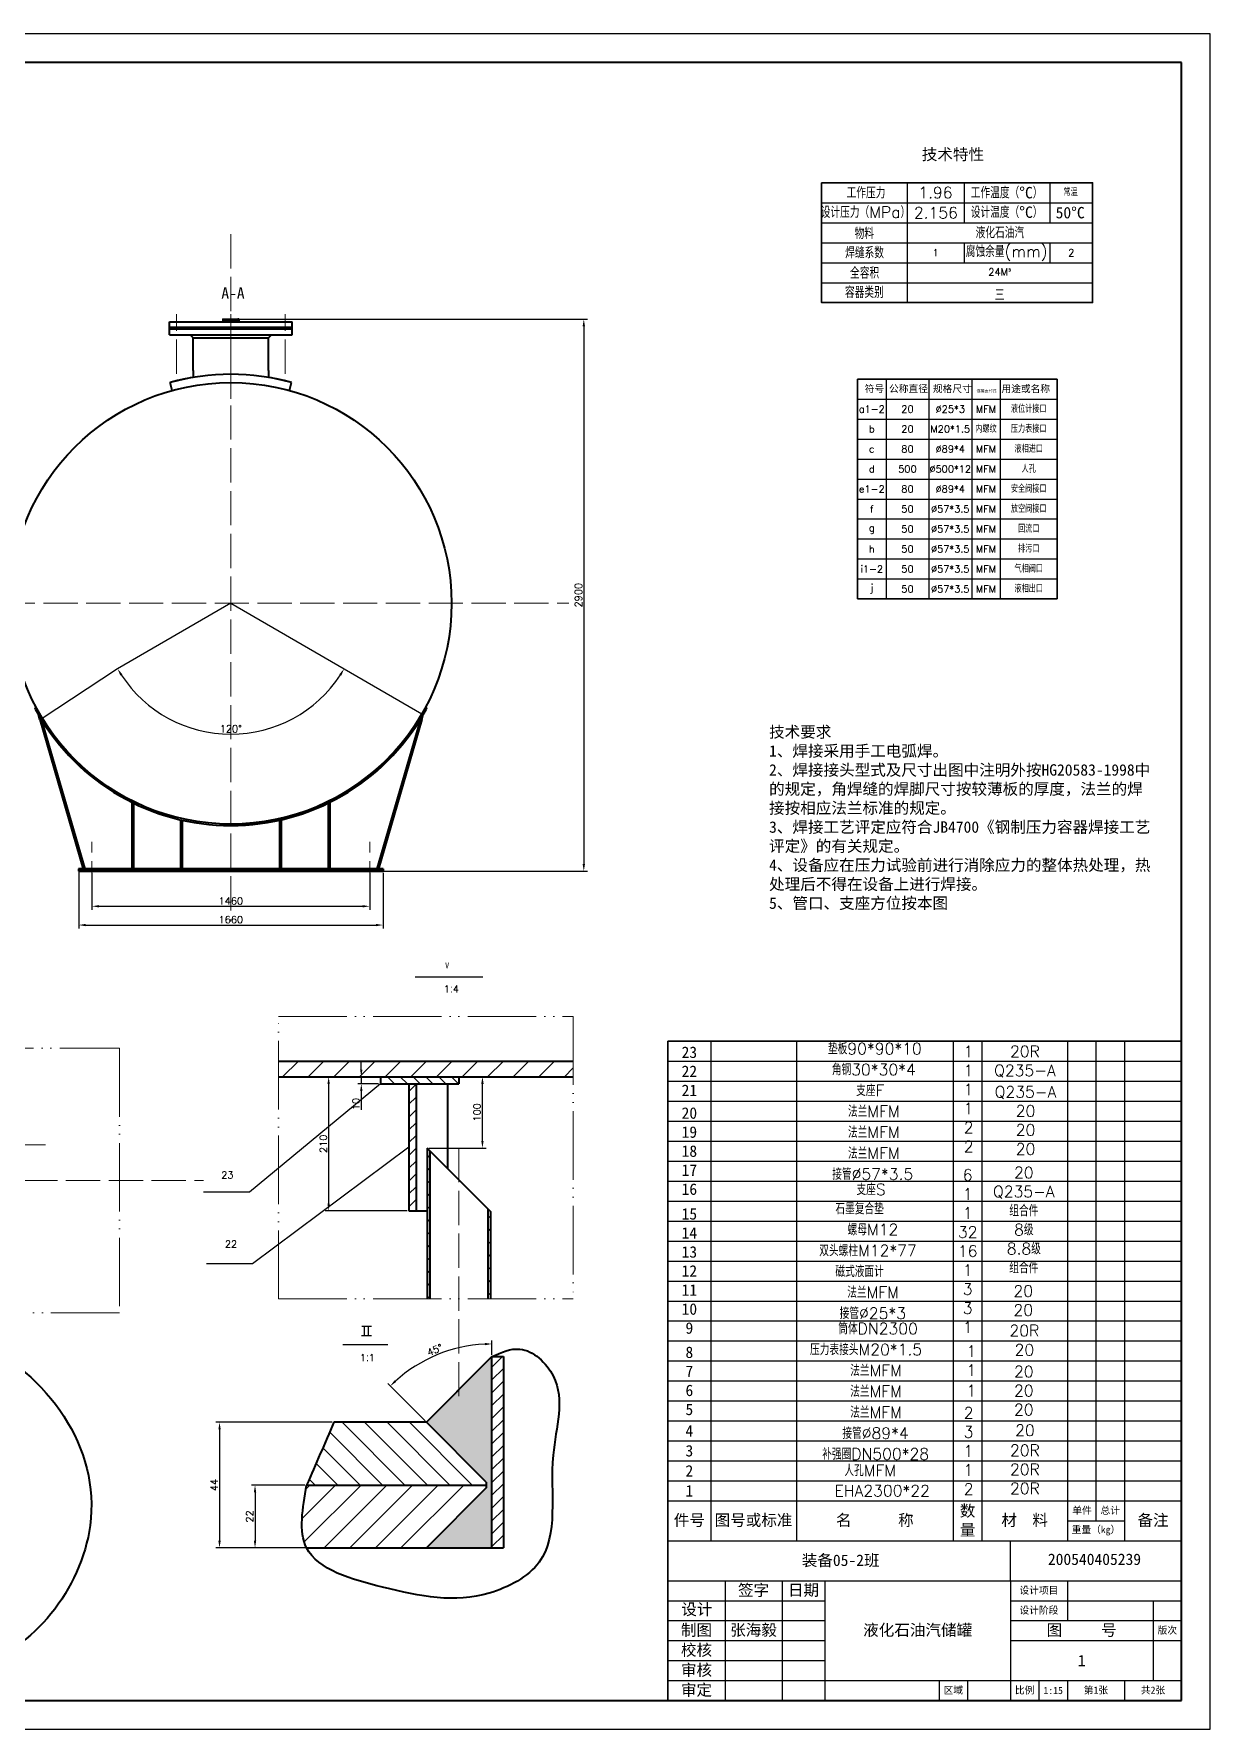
# Model space of a CAD drawing. Header units: millimetres. Extents: x 0 to 841, y 0 to 594.
# Drawn here: x 429 to 841, y 0 to 594 of the extents above; entities that cross this region are included whole.
import ezdxf

# ---------------------------------------------------------------- set-up
doc = ezdxf.new("R2010")
doc.units = ezdxf.units.MM
doc.linetypes.add('ACAD_ISO02W100', pattern=[15, 12, -3])
doc.linetypes.add('ACAD_ISO05W100', pattern=[33, 24, -3, 0, -3, 0, -3])
for name, color, linetype, lineweight in [('daduanxian', 3, 'ACAD_ISO05W100', 20), ('图层1', 20, 'ACAD_ISO02W100', 20), ('图层2', 160, 'Continuous', 40), ('图层3', 2, 'Continuous', 35), ('图层4', 160, 'Continuous', 80)]:
    doc.layers.add(name, color=color, linetype=linetype, lineweight=lineweight)
doc.styles.get("Standard").update_dxf_attribs({"font": 'txt', "bigfont": 'gbcbig.shx'})
doc.dimstyles.new('ISO-25', dxfattribs={"dimtxt": 2.5, "dimasz": 2.5, "dimexe": 1.25, "dimexo": 0.625, "dimtad": 1, "dimtxsty": 'Standard', "dimcen": 2.5, "dimadec": 0, "dimazin": 0, "dimtfac": 1, "dimtmove": 0, "dimatfit": 3, "dimfxl": 0, "dimarcsym": 0})

# ---------------------------------------------------------------- blocks, each defined once
blk = doc.blocks.new('*D2')
at = {"layer": 'Defpoints', "color": 0, "lineweight": -2}
blk.add_arc((497.81, 394.47), 45.85, 213.12444, 326.87556, dxfattribs=at)
at = {"layer": 'Defpoints', "color": 0}
for p in [(497.81, 394.47), (497.81, 394.47), (430.36, 355.53), (482.12, 351.39), (564.79, 355.8)]:
    blk.add_point(p, dxfattribs=at)
for points in [[(459.05, 369.2), (459.76, 369.64), (458.1, 371.55)], [(535.85, 369.64), (536.56, 369.2), (537.51, 371.55)]]:
    blk.add_solid(points, dxfattribs=at)
at = {"layer": 'Defpoints', "color": 0, "insert": (497.81, 350.5), "char_height": 2.5, "attachment_point": 5}
blk.add_mtext('120°', dxfattribs=at)
blk = doc.blocks.new('*D47')
at = {"color": 0, "lineweight": -2}
for p, q in [((543.53, 231.1), (543.53, 233.6)), ((549.59, 228.6), (542.28, 228.6)), ((549.59, 226.1), (542.28, 226.1)), ((543.53, 228.6), (543.53, 226.1)), ((543.53, 223.6), (543.53, 216.94))]:
    blk.add_line(p, q, dxfattribs=at)
at = {"color": 0}
for points in [[(543.11, 231.1), (543.94, 231.1), (543.53, 228.6)], [(543.11, 223.6), (543.94, 223.6), (543.53, 226.1)]]:
    blk.add_solid(points, dxfattribs=at)
at = {"layer": 'Defpoints', "color": 0}
for p in [(543.53, 226.1), (550.22, 228.6), (550.22, 226.1)]:
    blk.add_point(p, dxfattribs=at)
at = {"color": 0, "insert": (541.65, 219.02), "char_height": 2.5, "attachment_point": 5, "rotation": 90}
blk.add_mtext('10', dxfattribs=at)
blk = doc.blocks.new('*D48')
at = {"color": 0, "lineweight": -2}
for p, q in [((548.97, 228.6), (530.83, 228.6)), ((532.08, 226.1), (532.08, 184.1)), ((559.59, 181.6), (530.83, 181.6))]:
    blk.add_line(p, q, dxfattribs=at)
at = {"color": 0}
for points in [[(531.67, 226.1), (532.5, 226.1), (532.08, 228.6)], [(531.67, 184.1), (532.5, 184.1), (532.08, 181.6)]]:
    blk.add_solid(points, dxfattribs=at)
at = {"layer": 'Defpoints', "color": 0}
for p in [(549.59, 228.6), (532.08, 181.6), (560.22, 181.6)]:
    blk.add_point(p, dxfattribs=at)
at = {"color": 0, "insert": (530.21, 205.1), "char_height": 2.5, "attachment_point": 5, "rotation": 90}
blk.add_mtext('210', dxfattribs=at)
blk = doc.blocks.new('*D49')
at = {"color": 0, "lineweight": -2}
for p, q in [((578.34, 228.6), (587.24, 228.6)), ((585.99, 206.1), (585.99, 226.1)), ((567.22, 203.6), (587.24, 203.6))]:
    blk.add_line(p, q, dxfattribs=at)
at = {"color": 0}
for points in [[(585.57, 226.1), (586.4, 226.1), (585.99, 228.6)], [(585.57, 206.1), (586.4, 206.1), (585.99, 203.6)]]:
    blk.add_solid(points, dxfattribs=at)
at = {"layer": 'Defpoints', "color": 0}
for p in [(577.72, 228.6), (585.99, 228.6), (566.59, 203.6)]:
    blk.add_point(p, dxfattribs=at)
at = {"color": 0, "insert": (584.11, 216.1), "char_height": 2.5, "attachment_point": 5, "rotation": 90}
blk.add_mtext('100', dxfattribs=at)
blk = doc.blocks.new('*D57')
at = {"color": 0, "lineweight": -2}
for p, q in [((533.33, 107.51), (492.6, 107.51)), ((493.85, 105.01), (493.85, 66.01)), ((533.33, 63.51), (492.6, 63.51))]:
    blk.add_line(p, q, dxfattribs=at)
at = {"color": 0}
for points in [[(493.43, 105.01), (494.26, 105.01), (493.85, 107.51)], [(493.43, 66.01), (494.26, 66.01), (493.85, 63.51)]]:
    blk.add_solid(points, dxfattribs=at)
at = {"layer": 'Defpoints', "color": 0}
for p in [(533.96, 107.51), (493.85, 63.51), (533.96, 63.51)]:
    blk.add_point(p, dxfattribs=at)
at = {"color": 0, "insert": (491.97, 85.51), "char_height": 2.5, "attachment_point": 5, "rotation": 90}
blk.add_mtext('44', dxfattribs=at)
blk = doc.blocks.new('*D58')
at = {"color": 0, "lineweight": -2}
for p, q in [((523.75, 85.51), (505.03, 85.51)), ((506.28, 83.01), (506.28, 66.01)), ((523.75, 63.51), (505.03, 63.51))]:
    blk.add_line(p, q, dxfattribs=at)
at = {"color": 0}
for points in [[(505.87, 83.01), (506.7, 83.01), (506.28, 85.51)], [(505.87, 66.01), (506.7, 66.01), (506.28, 63.51)]]:
    blk.add_solid(points, dxfattribs=at)
at = {"layer": 'Defpoints', "color": 0}
for p in [(524.37, 85.51), (506.28, 63.51), (524.37, 63.51)]:
    blk.add_point(p, dxfattribs=at)
at = {"color": 0, "insert": (504.41, 74.51), "char_height": 2.5, "attachment_point": 5, "rotation": 90}
blk.add_mtext('22', dxfattribs=at)
blk = doc.blocks.new('*D59')
at = {"color": 0, "lineweight": -2}
for p, q in [((498.43, 494.02), (622.76, 494.02)), ((621.51, 491.52), (621.51, 303.12)), ((498.43, 300.62), (622.76, 300.62))]:
    blk.add_line(p, q, dxfattribs=at)
at = {"color": 0}
for points in [[(621.09, 491.52), (621.93, 491.52), (621.51, 494.02)], [(621.09, 303.12), (621.93, 303.12), (621.51, 300.62)]]:
    blk.add_solid(points, dxfattribs=at)
at = {"layer": 'Defpoints', "color": 0}
for p in [(497.81, 494.02), (497.81, 300.62), (621.51, 300.62)]:
    blk.add_point(p, dxfattribs=at)
at = {"color": 0, "insert": (619.63, 397.32), "char_height": 2.5, "attachment_point": 5, "rotation": 90}
blk.add_mtext('2900', dxfattribs=at)
blk = doc.blocks.new('*D60')
at = {"color": 0, "lineweight": -2}
for p, q in [((449.14, 300), (449.14, 287.07)), ((546.48, 300), (546.48, 287.07)), ((451.64, 288.32), (543.98, 288.32))]:
    blk.add_line(p, q, dxfattribs=at)
at = {"color": 0}
for points in [[(451.64, 288.74), (451.64, 287.91), (449.14, 288.32)], [(543.98, 288.74), (543.98, 287.91), (546.48, 288.32)]]:
    blk.add_solid(points, dxfattribs=at)
at = {"layer": 'Defpoints', "color": 0}
for p in [(449.14, 300.62), (546.48, 300.62), (546.48, 288.32)]:
    blk.add_point(p, dxfattribs=at)
at = {"color": 0, "insert": (497.81, 290.2), "char_height": 2.5, "attachment_point": 5}
blk.add_mtext('1460', dxfattribs=at)
blk = doc.blocks.new('*D61')
at = {"color": 0, "lineweight": -2}
for p, q in [((444.48, 300.79), (444.48, 280.48)), ((551.14, 300), (551.14, 280.48)), ((446.98, 281.73), (548.64, 281.73))]:
    blk.add_line(p, q, dxfattribs=at)
at = {"color": 0}
for points in [[(446.98, 282.15), (446.98, 281.32), (444.48, 281.73)], [(548.64, 282.15), (548.64, 281.32), (551.14, 281.73)]]:
    blk.add_solid(points, dxfattribs=at)
at = {"layer": 'Defpoints', "color": 0}
for p in [(444.48, 301.41), (551.14, 300.62), (551.14, 281.73)]:
    blk.add_point(p, dxfattribs=at)
at = {"color": 0, "insert": (497.81, 283.61), "char_height": 2.5, "attachment_point": 5}
blk.add_mtext('1660', dxfattribs=at)
blk = doc.blocks.new('*D62')
at = {"color": 0, "lineweight": -2}
for p, q in [((589.33, 131.14), (589.33, 136.22)), ((565.89, 107.96), (552.77, 121.08))]:
    blk.add_line(p, q, dxfattribs=at)
blk.add_arc((589.33, 84.51), 50.46, 92.8391, 132.1609, dxfattribs=at)
at = {"color": 0}
for points in [[(586.82, 135.33), (586.84, 134.49), (589.33, 134.97)], [(555.75, 121.62), (555.17, 122.22), (553.65, 120.19)]]:
    blk.add_solid(points, dxfattribs=at)
at = {"layer": 'Defpoints', "color": 0}
for p in [(576.27, 133.25), (589.33, 130.51), (566.33, 107.51), (587.33, 86.51), (589.33, 63.51)]:
    blk.add_point(p, dxfattribs=at)
at = {"color": 0, "insert": (569.3, 132.86), "char_height": 2.5, "attachment_point": 5, "rotation": 22.5}
blk.add_mtext('45°', dxfattribs=at)

msp = doc.modelspace()

# ---------------------------------------------------------------- hatches: boundary and pattern name
h = msp.add_hatch()
h.set_pattern_fill('ANSI31', color=256, scale=2, style=0)
h.paths.add_polyline_path([(617.817, 234.102), (514.453, 234.102), (514.453, 228.602), (617.817, 228.602)])
h = msp.add_hatch()
h.set_pattern_fill('ANSI31', color=256, angle=90, style=0)
h.paths.add_polyline_path([(577.715, 228.602), (550.215, 228.602), (550.215, 226.102), (577.715, 226.102)])
h = msp.add_hatch()
h.set_pattern_fill('ANSI31', color=256, style=0)
h.paths.add_polyline_path([(562.715, 226.102), (560.215, 226.102), (560.215, 181.602), (562.715, 181.602)])
h = msp.add_hatch()
h.set_pattern_fill('ANSI31', color=256, angle=90, style=0)
h.paths.add_polyline_path([(567.59, 202.602), (566.59, 203.602), (566.59, 150.763), (567.59, 150.763)])
h.paths.add_polyline_path([(588.84, 181.352), (587.84, 182.352), (587.84, 150.763), (588.84, 150.763)])
h = msp.add_hatch()
h.set_pattern_fill('ANSI31', color=256, style=0)
h.paths.add_polyline_path([(593.329, 130.515), (589.329, 130.515), (589.329, 63.515), (593.329, 63.515)])
h = msp.add_hatch()
h.set_pattern_fill('ANSI31', color=256, scale=1.75, angle=90, style=0)
edge = h.paths.add_edge_path()
edge.add_line((566.329, 107.515), (533.956, 107.515))
edge.add_spline(control_points=[(533.956, 107.515), (530.761, 100.181), (527.567, 92.848), (524.372, 85.515)], knot_values=[0, 0, 0, 0, 23.9968347, 23.9968347, 23.9968347, 23.9968347], degree=3, periodic=0)
edge.add_line((524.372, 85.515), (587.329, 85.515))
edge.add_line((587.329, 85.515), (587.329, 86.515))
edge.add_line((587.329, 86.515), (566.329, 107.515))
h = msp.add_hatch()
h.set_pattern_fill('ANSI31', color=256, scale=2, style=0)
edge = h.paths.add_edge_path()
edge.add_line((394.12, 77.56), (394.12, 79.56))
edge.add_line((394.12, 79.56), (273.795, 79.56))
edge.add_spline(control_points=[(273.098, 79.56), (281.225, 79.56), (265.589, 67.275), (262.588, 57.56)], knot_values=[308.3012804, 308.3012804, 308.3012804, 308.3012804, 332.6825827, 332.6825827, 332.6825827, 332.6825827], degree=3, periodic=0)
edge.add_line((262.588, 57.56), (374.12, 57.56))
edge.add_line((374.12, 57.56), (379.12, 62.56))
edge.add_line((379.12, 62.56), (394.12, 77.56))
edge = h.paths.add_edge_path()
edge.add_line((587.329, 84.515), (587.329, 85.515))
edge.add_line((587.329, 85.515), (524.372, 85.515))
edge.add_spline(control_points=[(524.372, 85.515), (522.935, 77.378), (521.498, 69.241), (524.372, 63.515)], knot_values=[178.6490892, 178.6490892, 178.6490892, 178.6490892, 200.6490892, 200.6490892, 200.6490892, 200.6490892], degree=3, periodic=0)
edge.add_line((524.372, 63.515), (566.329, 63.515))
edge.add_line((566.329, 63.515), (587.329, 84.515))
at = {"layer": '图层2'}
h = msp.add_hatch(color=256, dxfattribs=at)
h.paths.add_polyline_path([(589.329, 107.515), (566.329, 107.515), (587.329, 86.515), (587.329, 84.515), (566.329, 63.515), (589.329, 63.515)])
h.paths.add_polyline_path([(589.329, 130.515), (566.329, 107.515), (589.329, 107.515)])

# ---------------------------------------------------------------- linework, layer by layer
for p, q in [((841, 594), (0, 594)), ((841, 0), (841, 594)), ((704.823, 541.87), (704.823, 499.87)), ((734.823, 541.87), (734.823, 499.87)), ((754.823, 541.87), (754.823, 527.806)), ((784.823, 541.87), (784.823, 527.806)), ((704.823, 534.806), (799.823, 534.806)), ((704.823, 527.806), (799.823, 527.806)), ((704.823, 520.806), (799.823, 520.806)), ((754.823, 520.806), (754.823, 513.806)), ((784.823, 520.806), (784.823, 513.806)), ((704.823, 513.806), (799.823, 513.806)), ((704.823, 506.806), (799.823, 506.806)), ((727.438, 473.025), (727.438, 396.025)), ((742.438, 473.025), (742.438, 396.025)), ((757.438, 473.025), (757.438, 396.025)), ((767.438, 473.025), (767.438, 396.025)), ((717.438, 466.025), (787.438, 466.025)), ((717.438, 459.025), (787.438, 459.025)), ((717.438, 452.025), (787.438, 452.025)), ((717.438, 445.025), (787.438, 445.025)), ((717.438, 438.025), (787.438, 438.025)), ((717.438, 431.025), (787.438, 431.025)), ((717.438, 424.025), (787.438, 424.025)), ((717.438, 417.025), (787.438, 417.025)), ((717.438, 410.025), (787.438, 410.025)), ((717.438, 403.025), (787.438, 403.025)), ((717.438, 396.025), (787.438, 396.025)), ((562.377, 263.622), (586.167, 263.622)), ((651, 241), (831, 241)), ((666, 241), (666, 66)), ((696, 241), (696, 66)), ((751, 241), (751, 66)), ((761, 241), (761, 66)), ((791, 241), (791, 66)), ((801, 241), (801, 73)), ((811, 241), (811, 66)), ((651, 234), (831, 234)), ((550.215, 226.102), (504.36, 188.187)), ((651, 227), (831, 227)), ((651, 220), (831, 220)), ((651, 213), (831, 213)), ((560.215, 203.852), (505.442, 162.977)), ((651, 206), (831, 206)), ((651, 199), (831, 199)), ((651, 192), (831, 192)), ((504.36, 188.187), (488.218, 188.187)), ((651, 185), (831, 185)), ((651, 178), (831, 178)), ((651, 171), (831, 171)), ((505.442, 162.977), (489.222, 162.977)), ((651, 164), (831, 164)), ((651, 157), (831, 157)), ((651, 150), (831, 150)), ((651, 143), (831, 143)), ((543.593, 137.87), (547.102, 137.87)), ((543.68, 141.201), (547.102, 141.201)), ((544.532, 141.136), (544.532, 137.795)), ((545.991, 141.197), (545.991, 137.916)), ((537.114, 134.785), (552.819, 134.785)), ((651, 136), (831, 136)), ((651, 129), (831, 129)), ((651, 122), (831, 122)), ((651, 115), (831, 115)), ((651, 108), (831, 108)), ((651, 101), (831, 101)), ((651, 94), (831, 94)), ((651, 87), (831, 87)), ((651, 80), (831, 80)), ((791, 73), (811, 73)), ((651, 66), (831, 66)), ((771, 52), (771, 66)), ((651, 52), (831, 52)), ((671, 52), (671, 10)), ((691, 52), (691, 10)), ((706, 52), (706, 10)), ((771, 52), (771, 10)), ((791, 52), (791, 38)), ((651, 45), (706, 45)), ((771, 45), (831, 45)), ((821, 45), (821, 17)), ((831, 45), (831, 10)), ((651, 38), (706, 38)), ((771, 38), (831, 38)), ((651, 31), (706, 31)), ((771, 31), (831, 31)), ((651, 24), (706, 24)), ((651, 17), (831, 17)), ((746, 17), (746, 10)), ((756, 17), (756, 10)), ((781, 17), (781, 10)), ((791, 17), (791, 10)), ((811, 17), (811, 10)), ((651, 10), (831, 10)), ((0, 0), (841, 0))]:
    msp.add_line(p, q)
at = {"layer": 'daduanxian'}
for p, q in [((514.453, 249.718), (617.817, 249.718)), ((514.453, 150.763), (514.453, 249.718)), ((617.817, 249.718), (617.817, 150.763)), ((514.453, 150.763), (617.817, 150.763))]:
    msp.add_line(p, q, dxfattribs=at)
msp.add_lwpolyline([(305.03, 238.554), (458.77, 238.554), (458.77, 145.808), (305.03, 145.808)], close=True, dxfattribs=at)
at = {"layer": 'Defpoints'}
for p, q in [((497.806, 394.473), (458.098, 371.548)), ((497.806, 394.473), (537.513, 371.548)), ((458.098, 371.548), (431.323, 353.901)), ((537.513, 371.548), (564.794, 355.797))]:
    msp.add_line(p, q, dxfattribs=at)
at = {"layer": '图层1'}
for p, q in [((497.806, 523.825), (497.806, 283.008)), ((478.798, 474.927), (478.798, 495.842)), ((497.806, 474.927), (497.806, 495.842)), ((497.806, 493.143), (497.806, 457.766)), ((516.814, 474.927), (516.814, 495.842)), ((12.14, 394.473), (616.286, 394.473)), ((449.136, 292.145), (449.136, 310.945)), ((546.476, 292.145), (546.476, 310.945)), ((422.16, 204.679), (432.817, 204.679)), ((577.715, 203.602), (577.715, 114.236)), ((305.03, 192.179), (488.218, 192.179))]:
    msp.add_line(p, q, dxfattribs=at)
at = {"layer": '图层2'}
for p, q in [((831, 584), (25, 584)), ((831, 10), (831, 584)), ((476.362, 493.143), (519.249, 493.143)), ((476.362, 488.549), (476.362, 493.143)), ((494.947, 493.967), (494.947, 493.143)), ((494.997, 494.017), (495.297, 494.017)), ((494.997, 494.017), (500.615, 494.017)), ((495.347, 493.567), (495.347, 493.143)), ((495.397, 493.617), (500.215, 493.617)), ((500.265, 493.567), (500.265, 493.143)), ((500.615, 494.017), (500.315, 494.017)), ((500.665, 493.967), (500.665, 493.143)), ((519.249, 488.549), (519.249, 493.143)), ((476.362, 490.873), (519.249, 490.873)), ((476.362, 488.549), (519.249, 488.549)), ((483.55, 488.549), (484.606, 487.493)), ((484.606, 487.493), (511.006, 487.493)), ((484.606, 476.089), (484.606, 487.493)), ((512.062, 488.549), (511.006, 487.493)), ((511.006, 476.089), (511.006, 487.493)), ((484.606, 476.089), (484.606, 476.005)), ((484.606, 476.089), (484.606, 474.927)), ((511.006, 476.089), (511.006, 474.927)), ((511.006, 476.089), (511.006, 474.927)), ((477.261, 469.047), (476.493, 471.836)), ((484.606, 474.927), (484.606, 473.625)), ((511.006, 474.927), (511.006, 473.625)), ((518.35, 469.047), (519.118, 471.836)), ((429.55, 358.079), (429.08, 357.828)), ((566.061, 358.079), (566.531, 357.828)), ((430.811, 353.752), (430.355, 355.53)), ((430.811, 353.752), (446.094, 301.264)), ((431.323, 353.901), (446.606, 301.413)), ((564.289, 353.901), (549.006, 301.413)), ((564.8, 353.752), (549.561, 301.413)), ((564.8, 353.752), (565.256, 355.53)), ((463.143, 324.727), (463.143, 301.413)), ((463.676, 324.464), (463.676, 301.413)), ((531.936, 324.464), (531.936, 301.413)), ((532.469, 324.727), (532.469, 301.413)), ((480.206, 318.481), (480.206, 301.413)), ((480.739, 318.481), (480.739, 301.413)), ((514.873, 318.481), (514.873, 301.413)), ((515.406, 318.481), (515.406, 301.413)), ((444.476, 301.413), (551.136, 301.413)), ((551.136, 301.413), (444.476, 301.413)), ((444.476, 301.413), (444.476, 300.621)), ((444.476, 300.621), (551.136, 300.621)), ((551.136, 300.621), (444.476, 300.621)), ((551.136, 301.413), (551.136, 300.621)), ((514.47, 234.102), (597.541, 234.102)), ((514.47, 234.102), (617.817, 234.102)), ((514.47, 228.602), (617.817, 228.602)), ((550.215, 228.602), (550.215, 226.102)), ((550.215, 226.102), (577.715, 226.102)), ((560.215, 226.102), (560.215, 181.602)), ((562.715, 226.102), (562.715, 181.602)), ((573.715, 226.102), (573.715, 196.477)), ((577.715, 228.602), (577.715, 226.102)), ((566.59, 203.602), (566.59, 150.763)), ((588.84, 181.352), (566.59, 203.602)), ((567.59, 202.602), (567.59, 150.763)), ((577.715, 192.477), (588.84, 181.352)), ((560.215, 181.602), (562.715, 181.602)), ((562.715, 181.602), (566.59, 181.602)), ((587.84, 182.352), (587.84, 150.763)), ((588.84, 181.352), (588.84, 150.763)), ((566.329, 107.515), (589.329, 130.515)), ((587.329, 128.515), (566.329, 107.515)), ((589.329, 63.515), (589.329, 130.515)), ((589.329, 130.515), (593.329, 130.515)), ((593.329, 130.515), (593.329, 63.515)), ((589.329, 63.515), (589.329, 121.036)), ((566.329, 107.515), (533.956, 107.515)), ((587.329, 86.515), (566.329, 107.515)), ((524.372, 85.515), (587.329, 85.515)), ((587.329, 84.515), (566.329, 63.515)), ((587.329, 86.515), (587.329, 84.515)), ((524.372, 63.515), (593.329, 63.515)), ((25, 10), (831, 10))]:
    msp.add_line(p, q, dxfattribs=at)
msp.add_circle((497.806, 394.473), 77.352, dxfattribs=at)
for centre, radius, start, end in [((494.997, 493.967), 0.05, 90, 180), ((495.397, 493.567), 0.05, 90, 180), ((500.215, 493.567), 0.05, 0, 90), ((500.615, 493.967), 0.05, 0, 90), ((497.806, 394.473), 80.245, 74.597776, 105.402224), ((497.806, 394.473), 80.245, 99.467957, 105.402224), ((497.806, 394.473), 80.245, 74.597776, 80.532043), ((497.806, 394.473), 77.885, 208.066795, 210), ((497.806, 394.473), 77.885, 330, 331.933205), ((497.806, 394.473), 77.885, 210, 270), ((497.806, 394.473), 77.352, 270, 330), ((497.806, 394.473), 77.885, 270, 330)]:
    msp.add_arc(centre, radius, start, end, dxfattribs=at)
at = {"layer": '图层2', "start_tangent": (0.9171398, 0.3985657), "end_tangent": (-1, 0)}
msp.add_spline([(396.12, 137.589), (408.12, 136.001), (448.476, 71.313), (409.139, 23.82), (350.133, 39.378), (337.84, 39.378), (302.601, 39.378), (274.737, 39.378), (262.588, 57.56), (273.098, 79.56)], degree=3, dxfattribs=at)
at = {"layer": '图层2'}
for points in [[(589.329, 130.515), (599.103, 133.148), (610.754, 123.76), (610.754, 95.972), (605.861, 58.541), (588.384, 47.65), (550.989, 49.716), (524.372, 63.515), (524.372, 85.515)], [(533.956, 107.515), (524.372, 85.515)]]:
    msp.add_spline(points, degree=3, dxfattribs=at)
at = {"layer": '图层3'}
for p, q in [((717.438, 473.025), (787.438, 473.025)), ((717.438, 473.025), (777.438, 473.025)), ((717.438, 396.025), (717.438, 473.025)), ((787.438, 473.025), (787.438, 396.025)), ((717.438, 396.025), (787.438, 396.025)), ((777.438, 396.025), (717.438, 396.025)), ((651, 10), (651, 241)), ((651, 241), (831, 241)), ((831, 10), (651, 10))]:
    msp.add_line(p, q, dxfattribs=at)
msp.add_lwpolyline([(704.823, 541.87), (799.823, 541.87), (799.823, 499.87), (704.823, 499.87)], close=True, dxfattribs=at)
at = {"layer": '图层4'}
for p, q in [((476.362, 490.846), (519.249, 490.846)), ((519.249, 490.846), (476.362, 490.846))]:
    msp.add_line(p, q, dxfattribs=at)

# ---------------------------------------------------------------- texts
for s, p in [('垫板90*90*10', (707.076, 236.425)), ('1', (754.587, 235.448)), ('角钢30*30*4', (708.431, 229.114)), ('1', (754.587, 228.782)), ('支座F', (716.954, 221.802)), ('1', (754.587, 222.115)), ('法兰MFM', (714.076, 214.469)), ('1', (754.587, 215.448)), ('法兰MFM', (714.076, 207.136)), ('2', (754.654, 208.782)), ('法兰MFM', (714.076, 199.802)), ('2', (754.654, 202.115)), ('接管%%C57*3.5', (708.565, 192.469)), ('支座S', (717.065, 187.084)), ('石墨复合垫', (709.678, 180.331)), ('螺母M12', (713.956, 173.02)), ('双头螺柱M12*77', (704.023, 165.686)), ('磁式液面计', (709.667, 158.375)), ('法兰MFM', (713.823, 151.042)), ('筒体DN2300', (710.691, 138.34)), ('接管%%C25*3', (711.156, 143.709)), ('压力表接头M20*1.5', (700.791, 131.006)), ('1', (755.62, 130.437)), ('法兰MFM', (714.858, 123.673)), ('1', (755.643, 123.746)), ('法兰MFM', (714.858, 116.34)), ('1', (755.643, 116.6)), ('法兰MFM', (714.858, 109.006)), ('2', (754.654, 108.782)), ('接管%%C89*4', (712.114, 101.673)), ('3', (754.631, 102.115)), ('补强圈DN500*28', (705.058, 94.406)), ('1', (754.587, 95.448)), ('人孔MFM', (712.815, 88.634)), ('1', (754.587, 88.782)), ('EHA2300*22', (709.367, 81.5)), ('2', (754.654, 82.115))]:
    msp.add_text(s, height=4).set_placement(p)
for s, insert, char_height, width, attachment_point in [('{\\fSimSun|b0|i0|c134|p2;技术特性}', (750.875, 551.596), 4, 64.13693, 5), ('工作压力', (720.41, 538.321), 4, 30.6941, 5), ('工作温度（{\\fSimSun|b0|i0|c134|p2;%%DC}）', (769.686, 538.336), 4, 29.92675, 5), ('1.96', (744.731, 538.387), 4, 19.59452, 5), ('常温', (792.128, 538.475), 2.5, 14.47523, 5), ('设计压力（MPa）', (720.228, 531.49), 4, 30.24177, 5), ('2.156', (744.907, 531.331), 4, 19.94757, 5), ('设计温度（{\\fSimSun|b0|i0|c134|p2;%%DC}）', (769.686, 531.49), 4, 29.61173, 5), ('{\\fSimSun|b0|i0|c134|p2;50%%DC}', (791.952, 531.331), 4, 14.82829, 5), ('物料', (719.834, 524.093), 4, 30.08426, 5), ('液化石油汽', (767.326, 524.364), 4, 64.78549, 5), ('焊缝系数', (719.913, 517.326), 4, 29.61173, 5), ('1', (744.823, 517.338), 2.5, 20, 5), ('腐蚀余量(mm)', (769.71, 517.133), 4, 30.00963, 5), ('2', (792.323, 517.306), 2.5, 15, 5), ('全容积', (719.913, 510.243), 4, 29.61173, 5), ('24M{\\fISOCPEUR|b0|i0|c134|p34;³}', (767.326, 510.606), 2.5, 65.13855, 5), ('{\\fSimSun|b0|i0|c134|p2;A-A}', (498.557, 503.171), 4, 18.16916, 5), ('容器类别', (719.834, 503.476), 4, 29.76924, 5), ('三', (767.238, 500.553), 4, 64.96202, 8), ('{\\fSimSun|b0|i0|c134|p2;符号 公称直径 规格尺寸 \\H0.4x;连接面形式\\H2.5x; 用途或名称}', (752.438, 469.525), 2.5, 70, 5), ('a1-2', (722.438, 462.525), 2.5, 10, 5), ('20', (734.938, 462.525), 2.5, 15, 5), ('%%C25*3', (749.938, 462.525), 2.5, 15, 5), ('MFM', (762.438, 462.525), 2.5, 10, 5), ('液位计接口', (777.438, 462.525), 2.5, 20, 5), ('b', (722.438, 455.525), 2.5, 10, 5), ('20', (734.938, 455.525), 2.5, 15, 5), ('M20*1.5', (749.938, 455.525), 2.5, 15, 5), ('内螺纹', (762.438, 455.525), 2.5, 10, 5), ('压力表接口', (777.438, 455.525), 2.5, 20, 5), ('c', (722.438, 448.525), 2.5, 10, 5), ('80', (734.938, 448.525), 2.5, 15, 5), ('%%C89*4', (749.938, 448.525), 2.5, 15, 5), ('MFM', (762.438, 448.525), 2.5, 10, 5), ('液相进口', (777.438, 448.525), 2.5, 20, 5), ('d', (722.438, 441.525), 2.5, 10, 5), ('500', (734.938, 441.525), 2.5, 15, 5), ('%%C500*12', (749.938, 441.525), 2.5, 15, 5), ('MFM', (762.438, 441.525), 2.5, 10, 5), ('人孔', (777.438, 441.525), 2.5, 20, 5), ('e1-2', (722.438, 434.525), 2.5, 10, 5), ('80', (734.938, 434.525), 2.5, 15, 5), ('%%C89*4', (749.938, 434.525), 2.5, 15, 5), ('MFM', (762.438, 434.525), 2.5, 10, 5), ('安全阀接口', (777.438, 434.525), 2.5, 20, 5), ('f', (722.438, 427.525), 2.5, 10, 5), ('50', (734.938, 427.525), 2.5, 15, 5), ('%%C57*3.5', (749.938, 427.525), 2.5, 15, 5), ('MFM', (762.438, 427.525), 2.5, 10, 5), ('放空阀接口', (777.438, 427.525), 2.5, 20, 5), ('50', (734.938, 420.525), 2.5, 15, 5), ('%%C57*3.5', (749.938, 420.525), 2.5, 15, 5), ('MFM', (762.438, 420.525), 2.5, 10, 5), ('回流口', (777.438, 420.525), 2.5, 20, 5), ('g', (722.438, 420.525), 2.5, 10, 5), ('h', (722.438, 413.525), 2.5, 10, 5), ('50', (734.938, 413.525), 2.5, 15, 5), ('%%C57*3.5', (749.938, 413.525), 2.5, 15, 5), ('MFM', (762.438, 413.525), 2.5, 10, 5), ('排污口', (777.438, 413.525), 2.5, 20, 5), ('i1-2', (722.438, 406.525), 2.5, 10, 5), ('50', (734.938, 406.525), 2.5, 15, 5), ('%%C57*3.5', (749.938, 406.525), 2.5, 15, 5), ('MFM', (762.438, 406.525), 2.5, 10, 5), ('气相阀口', (777.438, 406.525), 2.5, 20, 5), ('j', (722.438, 399.525), 2.5, 10, 5), ('50', (734.938, 399.525), 2.5, 15, 5), ('%%C57*3.5', (749.938, 399.525), 2.5, 15, 5), ('MFM', (762.438, 399.525), 2.5, 10, 5), ('液相出口', (777.438, 399.525), 2.5, 20, 5), ('{\\fSimSun|b0|i0|c134|p2;\\C2;技术要求\\P1、焊接采用手工电弧焊。\\P2、焊接接头型式及尺寸出图中注明外按HG20583-1998中的规定，角焊缝的焊脚尺寸按较薄板的厚度，法兰的焊接按相应法兰标准的规定。\\P3、焊接工艺评定应符合JB4700《钢制压力容器焊接工艺评定》的有关规定。\\P4、设备应在压力试验前进行消除应力的整体热处理，热处理后不得在设备上进行焊接。\\P5、管口、支座方位按本图}', (686.438, 319.199), 4, 135.53577, 4), ('{\\Ftxt|c0;\\H0.8333x;V}', (573.61, 267.565), 2.5, 10.49552, 5), ('1{\\fËÎÌå|b0|i0|c134|p0;\\H1.083x;:}4', (575.079, 259.418), 2.5, 25.40401, 5), ('{\\fSimSun|b0|i0|c134|p2;23\\P22\\P21}', (658.5, 230.5), 4, 15, 5), ('20R\\PQ235-A', (776.11, 233.919), 4, 31.3875, 5), ('Q235-A\\P20\\P20\\P20', (776.309, 213.277), 4, 29.40095, 5), ('{\\fSimSun|b0|i0|c134|p2;20\\P19\\P18\\P17\\P16}', (658.5, 202.5), 4, 15, 5), ('6\\P1\\P1\\P32\\P16\\P1\\P3\\P3\\P1', (756.043, 167.497), 4, 10.61209, 5), ('20\\PQ235-A\\P组合件\\P8级\\P8.8级\\P组合件', (775.713, 178.342), 4, 28.20902, 5), ('23', (496.611, 194.129), 2.5, 15.49856, 5), ('{\\fSimSun|b0|i0|c134|p2;15\\P14\\P13\\P12\\P11\\P10\\P9}', (658.5, 160.5), 4, 15, 5), ('22', (497.873, 170), 2.5, 15.13812, 5), ('20\\P20', (775.514, 150.157), 4, 30.19558, 5), ('20R', (775.911, 139.637), 4, 30.9902, 5), ('1{\\fËÎÌå|b0|i0|c134|p0;\\H1.083x;:}1', (545.663, 130.27), 2.5, 25.33263, 5), ('{\\fSimSun|b0|i0|c134|p2;8\\P7\\P6\\P5}', (658.5, 122), 4, 15, 5), ('20', (775.911, 132.888), 4, 29.40096, 5), ('20\\P20\\P20', (775.713, 118.597), 4, 29.79826, 5), ('{\\fSimSun|b0|i0|c134|p2;4}', (658.5, 104.5), 4, 15, 5), ('20', (776.11, 104.703), 4, 31.3875, 5), ('{\\fSimSun|b0|i0|c134|p2;3}', (658.5, 97.5), 4, 15, 5), ('20R\\P20R\\P20R', (776.11, 91.007), 4, 29.00364, 5), ('{\\fSimSun|b0|i0|c134|p2;2}', (658.5, 90.5), 4, 15, 5), ('{\\fSimSun|b0|i0|c134|p2;1}', (658.5, 83.5), 4, 15, 5), ('{\\fSimSun|b0|i0|c134|p2;数量}', (756, 73), 4, 10, 5), ('{\\fSimSun|b0|i0|c134|p2; 单件}', (791, 76.5), 2.5, 10, 4), ('{\\fSimSun|b0|i0|c134|p2;总计}', (806, 76.5), 2.5, 10, 5), ('{\\fSimSun|b0|i0|c134|p2;件号}', (658.5, 73), 4, 15, 5), ('{\\fSimSun|b0|i0|c134|p2;图号或标准}', (681, 73), 4, 30, 5), ('{\\fSimSun|b0|i0|c134|p2;名      称}', (723.5, 73), 4, 55, 5), ('{\\fSimSun|b0|i0|c134|p2;材  料}', (776, 73), 4, 30, 5), ('{\\fSimSun|b0|i0|c134|p2;重量（kg）}', (801, 69.5), 2.5, 20, 5), ('{\\fSimSun|b0|i0|c134|p2;备注}', (821, 73), 4, 20, 5), ('{\\fSimSun|b0|i0|c134|p2;装备05-2班}', (711.523, 58.932), 4, 120.42657, 5), ('{\\fSimSun|b0|i0|c134|p2;200540405239}', (800.478, 59.477), 4, 60.3952, 5), ('{\\fSimSun|b0|i0|c134|p2;签字}', (681, 48.5), 4, 20, 5), ('{\\fSimSun|b0|i0|c134|p2;日期}', (698.5, 48.5), 4, 15, 5), ('{\\fSimSun|b0|i0|c134|p2;设计项目}', (781, 48.5), 2.5, 20, 5), ('{\\fSimSun|b0|i0|c134|p2;设计}', (661.133, 41.753), 4, 18.91897, 5), ('{\\fSimSun|b0|i0|c134|p2;设计阶段}', (781, 41.5), 2.5, 20, 5), ('{\\fSimSun|b0|i0|c134|p2;制图}', (661, 34.5), 4, 20, 5), ('{\\fSimSun|b0|i0|c134|p2;张海毅}', (681, 34.5), 4, 20, 5), ('{\\fSimSun|b0|i0|c134|p2;液化石油汽储罐}', (738.5, 34.5), 4, 65, 5), ('{\\fSimSun|b0|i0|c134|p2;图     号}', (796, 34.5), 4, 50, 5), ('{\\fSimSun|b0|i0|c134|p2;版次}', (826, 34.5), 2.5, 10, 5), ('{\\fSimSun|b0|i0|c134|p2;校核}', (661, 27.5), 4, 20, 5), ('{\\fSimSun|b0|i0|c134|p2;1}', (796, 24), 4, 50, 5), ('{\\fSimSun|b0|i0|c134|p2;审核}', (661, 20.5), 4, 20, 5), ('{\\fSimSun|b0|i0|c134|p2;审定}', (661, 13.5), 4, 20, 5), ('{\\fSimSun|b0|i0|c134|p2;区域}', (751, 13.5), 2.5, 10, 5), ('{\\fSimSun|b0|i0|c134|p2;比例}', (776, 13.5), 2.5, 10, 5), ('{\\fSimSun|b0|i0|c134|p2;1:15}', (786, 13.5), 2.5, 10, 5), ('{\\fSimSun|b0|i0|c134|p2;第1张}', (801, 13.5), 2.5, 20, 5), ('{\\fSimSun|b0|i0|c134|p2;共2张}', (821, 13.5), 2.5, 20, 5)]:
    msp.add_mtext(s, dxfattribs=dict(insert=insert, char_height=char_height, width=width, attachment_point=attachment_point))

# ---------------------------------------------------------------- dimensions: what is measured, and where the dimension line sits
for base, p1, p2, text, picture, middle in [((621.509, 300.621), (497.806, 494.017), (497.806, 300.621), '2900', '*D59', (619.634, 397.319)), ((543.526, 226.102), (550.215, 228.602), (550.215, 226.102), '10', '*D47', (541.651, 219.019)), ((532.083, 181.602), (549.59, 228.602), (560.215, 181.602), '210', '*D48', (530.208, 205.102)), ((585.986, 228.602), (566.59, 203.602), (577.715, 228.602), '100', '*D49', (584.111, 216.102))]:
    dim = msp.add_linear_dim(base=base, p1=p1, p2=p2, angle=90, text=text, dimstyle='ISO-25')
    dim.commit()
    dim.dimension.update_dxf_attribs({"geometry": picture, "text_midpoint": middle})
for base, p1, p2, text, picture, middle in [((551.136, 281.734), (444.476, 301.413), (551.136, 300.621), '1660', '*D61', (497.806, 283.609)), ((546.476, 288.323), (449.136, 300.621), (546.476, 300.621), '1460', '*D60', (497.806, 290.198))]:
    dim = msp.add_linear_dim(base=base, p1=p1, p2=p2, text=text, dimstyle='ISO-25')
    dim.commit()
    dim.dimension.update_dxf_attribs({"geometry": picture, "text_midpoint": middle})
dim = msp.add_angular_dim_2l(base=(576.269, 133.253), line1=((589.329, 63.515), (589.329, 130.515)), line2=((587.329, 86.515), (566.329, 107.515)), dimstyle='ISO-25')
dim.commit()
dim.dimension.update_dxf_attribs({"geometry": '*D62', "text_midpoint": (569.302, 132.864)})
for base, p1, p2, picture, middle in [((493.847, 63.515), (533.956, 107.515), (533.956, 63.515), '*D57', (491.972, 85.515)), ((506.284, 63.515), (524.372, 85.515), (524.372, 63.515), '*D58', (504.409, 74.515))]:
    dim = msp.add_linear_dim(base=base, p1=p1, p2=p2, angle=90, dimstyle='ISO-25')
    dim.commit()
    dim.dimension.update_dxf_attribs({"geometry": picture, "text_midpoint": middle})
at = {"layer": 'Defpoints'}
dim = msp.add_angular_dim_2l(base=(482.124, 351.388), line1=((497.806, 394.473), (430.355, 355.53)), line2=((564.794, 355.797), (497.806, 394.473)), dimstyle='ISO-25', dxfattribs=at)
dim.commit()
dim.dimension.update_dxf_attribs({"geometry": '*D2', "text_midpoint": (497.806, 350.498)})

doc.saveas('drawing.dxf')
